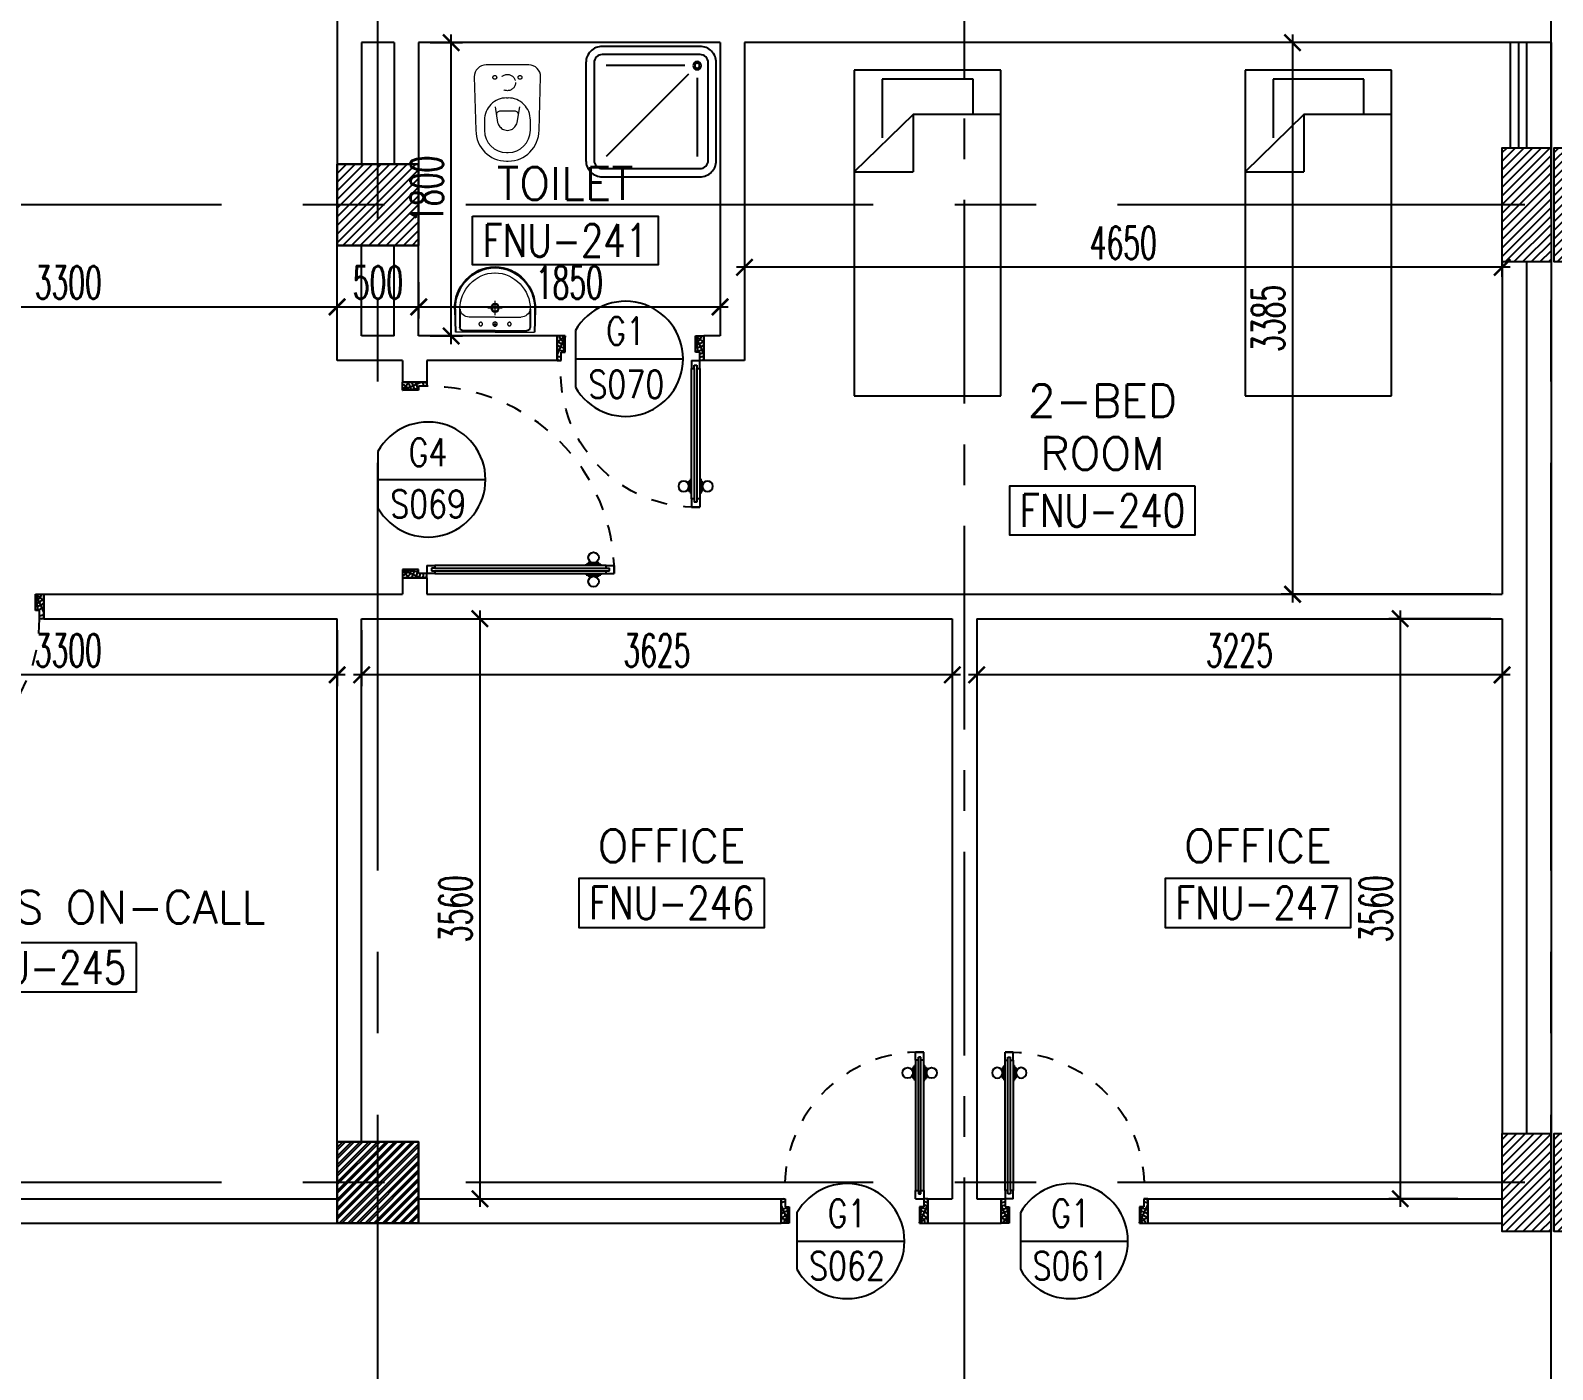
# Model space of a CAD drawing. Extents: x 88852.7 to 88945.7, y 39921.6 to 40001.1.
# Drawn here: x 88883.84 to 88893.18, y 39958.55 to 39966.77 of the extents above; entities that cross this region are included whole.
import ezdxf
from ezdxf.enums import TextEntityAlignment as Align

# ---------------------------------------------------------------- set-up
doc = ezdxf.new("R2010")
doc.units = 0
doc.header["$MEASUREMENT"] = 0
doc.header["$PDMODE"] = 34
for name, pattern in [('CENTER', [2, 1.25, -0.25, 0.25, -0.25]), ('CENTERX2', [4, 2.5, -0.5, 0.5, -0.5]), ('DASHED', [0.75, 0.5, -0.25]), ('HIDDEN', [0.375, 0.25, -0.125]), ('HIDDEN2', [0.1875, 0.125, -0.0625])]:
    doc.linetypes.add(name, pattern=pattern)
doc.layers.get('0').update_dxf_attribs({"linetype": 'CONTINUOUS'})
doc.layers.get('DEFPOINTS').update_dxf_attribs({"linetype": 'CONTINUOUS'})
for name, color, linetype in [('AXES', 11, 'CENTERX2'), ('AXES1', 11, 'CENTER'), ('COL', 2, 'CONTINUOUS'), ('DIM', 4, 'CONTINUOUS'), ('DOOR', 7, 'CONTINUOUS'), ('DOOR-CR', 4, 'CONTINUOUS'), ('DOOR-NO', 3, 'CONTINUOUS'), ('EJ', 9, 'CONTINUOUS'), ('FIX', 3, 'CONTINUOUS'), ('FUR', 4, 'CONTINUOUS'), ('HAT', 8, 'CONTINUOUS'), ('RM-BOX', 4, 'CONTINUOUS'), ('RM-NAME', 2, 'CONTINUOUS'), ('RM-NO', 2, 'CONTINUOUS'), ('WALL', 2, 'CONTINUOUS'), ('WIN', 3, 'CONTINUOUS')]:
    doc.layers.add(name, color=color, linetype=linetype)
doc.styles.add('ROMANS', font='ROMANS.shx', dxfattribs={"width": 0.6})
doc.dimstyles.new('STANDARD in', dxfattribs={"dimtxt": 0.2, "dimasz": 0.1, "dimexe": 0.07, "dimexo": 0.07, "dimgap": 0.05, "dimtad": 1, "dimdec": 0, "dimlfac": 1000, "dimzin": 0, "dimdsep": 46, "dimtxsty": 'ROMANS', "dimblk": 'ARCHTICK', "dimcen": 0.05, "dimdle": 0.05, "dimclrd": 4, "dimclre": 4, "dimclrt": 2, "dimadec": 0, "dimazin": 0, "dimtfac": 1, "dimtdec": 0, "dimtmove": 2, "dimatfit": 3, "dimfxl": 0, "dimtolj": 1, "dimtzin": 0, "dimarcsym": 0})

# ---------------------------------------------------------------- blocks, each defined once
blk = doc.blocks.new('RM1')
at = {"layer": 'RM-BOX'}
blk.add_lwpolyline([(569.9, -200), (-569.9, -200), (-569.9, -500), (569.9, -500)], close=True, dxfattribs=at)
at = {"layer": 'RM-NAME', "style": 'ROMANS'}
for tag, p in [('ROOMNAME1', (0, 323.8)), ('ROOMNAME2', (0, 0))]:
    blk.add_attdef(tag, text='', height=200, dxfattribs=at).set_placement(p, align=Align.MIDDLE)
at = {"layer": 'RM-NO', "style": 'ROMANS', "width": 0.8}
blk.add_attdef('ROOMNO', text='', height=200, dxfattribs=at).set_placement((0, -350), align=Align.MIDDLE)
blk = doc.blocks.new('_ARCHTICK')
at = {"color": 0, "linetype": 'ByBlock', "const_width": 0.15}
blk.add_lwpolyline([(-0.5, -0.5), (0.5, 0.5)], dxfattribs=at)
blk = doc.blocks.new('*D467')
at = {"layer": 'DEFPOINTS', "color": 0, "linetype": 'Continuous'}
for p in [(88886.2203, 39965.2942), (88888.0703, 39965.2942), (88886.2203, 39965.0724)]:
    blk.add_point(p, dxfattribs=at)
at = {"layer": 'DIM', "color": 4, "linetype": 'Continuous', "lineweight": -2}
for p, q in [((88886.2203, 39965.2242), (88886.2203, 39965.0024)), ((88888.0703, 39965.2242), (88888.0703, 39965.0024)), ((88888.1203, 39965.0724), (88886.1703, 39965.0724))]:
    blk.add_line(p, q, dxfattribs=at)
at = {"layer": 'DIM', "color": 4, "linetype": 'Continuous', "lineweight": -2, "xscale": 0.1, "yscale": 0.1, "zscale": 0.1, "rotation": 180}
blk.add_blockref('_ARCHTICK', (88886.2203, 39965.0724), dxfattribs=at)
at = {"layer": 'DIM', "color": 4, "linetype": 'Continuous', "lineweight": -2, "xscale": 0.1, "yscale": 0.1, "zscale": 0.1}
blk.add_blockref('_ARCHTICK', (88888.0703, 39965.0724), dxfattribs=at)
at = {"layer": 'DIM', "color": 2, "linetype": 'Continuous', "insert": (88887.1453, 39965.2224), "char_height": 0.2, "attachment_point": 5, "style": 'ROMANS'}
blk.add_mtext('\\A1;1850', dxfattribs=at)
blk = doc.blocks.new('*D480')
at = {"layer": 'DEFPOINTS', "color": 0, "linetype": 'Continuous'}
for p in [(88885.7203, 39965.073), (88885.7203, 39964.854), (88882.4202, 39964.691)]:
    blk.add_point(p, dxfattribs=at)
at = {"layer": 'DIM', "color": 4, "linetype": 'Continuous', "lineweight": -2}
for p, q in [((88882.3702, 39965.073), (88885.7703, 39965.073)), ((88882.4202, 39964.761), (88882.4202, 39965.143)), ((88885.7203, 39964.924), (88885.7203, 39965.143))]:
    blk.add_line(p, q, dxfattribs=at)
at = {"layer": 'DIM', "color": 4, "linetype": 'Continuous', "lineweight": -2, "xscale": 0.1, "yscale": 0.1, "zscale": 0.1, "rotation": 180}
blk.add_blockref('_ARCHTICK', (88882.4202, 39965.073), dxfattribs=at)
at = {"layer": 'DIM', "color": 4, "linetype": 'Continuous', "lineweight": -2, "xscale": 0.1, "yscale": 0.1, "zscale": 0.1}
blk.add_blockref('_ARCHTICK', (88885.7203, 39965.073), dxfattribs=at)
at = {"layer": 'DIM', "color": 2, "linetype": 'Continuous', "insert": (88884.0702, 39965.223), "char_height": 0.2, "attachment_point": 5, "style": 'ROMANS'}
blk.add_mtext('\\A1;3300', dxfattribs=at)
blk = doc.blocks.new('*D481')
at = {"layer": 'DEFPOINTS', "color": 0, "linetype": 'Continuous'}
for p in [(88886.2203, 39965.0733), (88885.7203, 39965.021), (88886.2203, 39965.021)]:
    blk.add_point(p, dxfattribs=at)
at = {"layer": 'DIM', "color": 4, "linetype": 'Continuous', "lineweight": -2}
for p, q in [((88885.6703, 39965.0733), (88886.2703, 39965.0733)), ((88885.7203, 39965.091), (88885.7203, 39965.1433)), ((88886.2203, 39965.091), (88886.2203, 39965.1433))]:
    blk.add_line(p, q, dxfattribs=at)
at = {"layer": 'DIM', "color": 4, "linetype": 'Continuous', "lineweight": -2, "xscale": 0.1, "yscale": 0.1, "zscale": 0.1, "rotation": 180}
blk.add_blockref('_ARCHTICK', (88885.7203, 39965.0733), dxfattribs=at)
at = {"layer": 'DIM', "color": 4, "linetype": 'Continuous', "lineweight": -2, "xscale": 0.1, "yscale": 0.1, "zscale": 0.1}
blk.add_blockref('_ARCHTICK', (88886.2203, 39965.0733), dxfattribs=at)
at = {"layer": 'DIM', "color": 2, "linetype": 'Continuous', "insert": (88885.9703, 39965.2233), "char_height": 0.2, "attachment_point": 5, "style": 'ROMANS'}
blk.add_mtext('\\A1;500', dxfattribs=at)
blk = doc.blocks.new('*D473')
at = {"layer": 'DEFPOINTS', "color": 0, "linetype": 'Continuous'}
for p in [(88882.4202, 39963.1596), (88885.7203, 39963.1596), (88882.4202, 39962.815)]:
    blk.add_point(p, dxfattribs=at)
at = {"layer": 'DIM', "color": 4, "linetype": 'Continuous', "lineweight": -2}
for p, q in [((88882.4202, 39963.0896), (88882.4202, 39962.745)), ((88885.7203, 39963.0896), (88885.7203, 39962.745)), ((88885.7703, 39962.815), (88882.3702, 39962.815))]:
    blk.add_line(p, q, dxfattribs=at)
at = {"layer": 'DIM', "color": 4, "linetype": 'Continuous', "lineweight": -2, "xscale": 0.1, "yscale": 0.1, "zscale": 0.1, "rotation": 180}
blk.add_blockref('_ARCHTICK', (88882.4202, 39962.815), dxfattribs=at)
at = {"layer": 'DIM', "color": 4, "linetype": 'Continuous', "lineweight": -2, "xscale": 0.1, "yscale": 0.1, "zscale": 0.1}
blk.add_blockref('_ARCHTICK', (88885.7203, 39962.815), dxfattribs=at)
at = {"layer": 'DIM', "color": 2, "linetype": 'Continuous', "insert": (88884.0702, 39962.965), "char_height": 0.2, "attachment_point": 5, "style": 'ROMANS'}
blk.add_mtext('\\A1;3300', dxfattribs=at)
blk = doc.blocks.new('*D472')
at = {"layer": 'DEFPOINTS', "color": 0, "linetype": 'Continuous'}
for p in [(88886.5141, 39963.1596), (88886.5141, 39959.5996), (88886.5965, 39959.5996)]:
    blk.add_point(p, dxfattribs=at)
at = {"layer": 'DIM', "color": 4, "linetype": 'Continuous', "lineweight": -2}
for p, q in [((88886.5965, 39963.2096), (88886.5965, 39959.5496)), ((88886.5841, 39963.1596), (88886.6665, 39963.1596)), ((88886.5841, 39959.5996), (88886.6665, 39959.5996))]:
    blk.add_line(p, q, dxfattribs=at)
at = {"layer": 'DIM', "color": 4, "linetype": 'Continuous', "lineweight": -2, "xscale": 0.1, "yscale": 0.1, "zscale": 0.1}
for p, rotation in [((88886.5965, 39963.1596), 90), ((88886.5965, 39959.5996), 270)]:
    blk.add_blockref('_ARCHTICK', p, dxfattribs=dict(at, rotation=rotation))
at = {"layer": 'DIM', "color": 2, "linetype": 'Continuous', "insert": (88886.4465, 39961.3796), "char_height": 0.2, "attachment_point": 5, "rotation": 90, "style": 'ROMANS'}
blk.add_mtext('\\A1;3560', dxfattribs=at)
blk = doc.blocks.new('*D471')
at = {"layer": 'DEFPOINTS', "color": 0, "linetype": 'Continuous'}
for p in [(88885.8703, 39963.1596), (88889.4953, 39963.1596), (88885.8703, 39962.815)]:
    blk.add_point(p, dxfattribs=at)
at = {"layer": 'DIM', "color": 4, "linetype": 'Continuous', "lineweight": -2}
for p, q in [((88885.8703, 39963.0896), (88885.8703, 39962.745)), ((88889.4953, 39963.0896), (88889.4953, 39962.745)), ((88889.5453, 39962.815), (88885.8203, 39962.815))]:
    blk.add_line(p, q, dxfattribs=at)
at = {"layer": 'DIM', "color": 4, "linetype": 'Continuous', "lineweight": -2, "xscale": 0.1, "yscale": 0.1, "zscale": 0.1, "rotation": 180}
blk.add_blockref('_ARCHTICK', (88885.8703, 39962.815), dxfattribs=at)
at = {"layer": 'DIM', "color": 4, "linetype": 'Continuous', "lineweight": -2, "xscale": 0.1, "yscale": 0.1, "zscale": 0.1}
blk.add_blockref('_ARCHTICK', (88889.4953, 39962.815), dxfattribs=at)
at = {"layer": 'DIM', "color": 2, "linetype": 'Continuous', "insert": (88887.6828, 39962.965), "char_height": 0.2, "attachment_point": 5, "style": 'ROMANS'}
blk.add_mtext('\\A1;3625', dxfattribs=at)
blk = doc.blocks.new('*D470')
at = {"layer": 'DEFPOINTS', "color": 0, "linetype": 'Continuous'}
for p in [(88889.6453, 39962.8385), (88892.8703, 39962.8385), (88889.6453, 39962.815)]:
    blk.add_point(p, dxfattribs=at)
at = {"layer": 'DIM', "color": 4, "linetype": 'Continuous', "lineweight": -2}
for p, q in [((88892.9203, 39962.815), (88889.5953, 39962.815)), ((88889.6453, 39962.7685), (88889.6453, 39962.745)), ((88892.8703, 39962.7685), (88892.8703, 39962.745))]:
    blk.add_line(p, q, dxfattribs=at)
at = {"layer": 'DIM', "color": 4, "linetype": 'Continuous', "lineweight": -2, "xscale": 0.1, "yscale": 0.1, "zscale": 0.1, "rotation": 180}
blk.add_blockref('_ARCHTICK', (88889.6453, 39962.815), dxfattribs=at)
at = {"layer": 'DIM', "color": 4, "linetype": 'Continuous', "lineweight": -2, "xscale": 0.1, "yscale": 0.1, "zscale": 0.1}
blk.add_blockref('_ARCHTICK', (88892.8703, 39962.815), dxfattribs=at)
at = {"layer": 'DIM', "color": 2, "linetype": 'Continuous', "insert": (88891.2578, 39962.965), "char_height": 0.2, "attachment_point": 5, "style": 'ROMANS'}
blk.add_mtext('\\A1;3225', dxfattribs=at)
blk = doc.blocks.new('*D469')
at = {"layer": 'DEFPOINTS', "color": 0, "linetype": 'Continuous'}
for p in [(88892.8703, 39963.1596), (88892.2449, 39959.5996), (88892.6686, 39959.5996)]:
    blk.add_point(p, dxfattribs=at)
at = {"layer": 'DIM', "color": 4, "linetype": 'Continuous', "lineweight": -2}
for p, q in [((88892.2449, 39963.2096), (88892.2449, 39959.5496)), ((88892.8003, 39963.1596), (88892.1749, 39963.1596)), ((88892.5986, 39959.5996), (88892.1749, 39959.5996))]:
    blk.add_line(p, q, dxfattribs=at)
at = {"layer": 'DIM', "color": 4, "linetype": 'Continuous', "lineweight": -2, "xscale": 0.1, "yscale": 0.1, "zscale": 0.1}
for p, rotation in [((88892.2449, 39963.1596), 90), ((88892.2449, 39959.5996), 270)]:
    blk.add_blockref('_ARCHTICK', p, dxfattribs=dict(at, rotation=rotation))
at = {"layer": 'DIM', "color": 2, "linetype": 'Continuous', "insert": (88892.0949, 39961.3796), "char_height": 0.2, "attachment_point": 5, "rotation": 90, "style": 'ROMANS'}
blk.add_mtext('\\A1;3560', dxfattribs=at)
blk = doc.blocks.new('*D468')
at = {"layer": 'DEFPOINTS', "color": 0, "linetype": 'Continuous'}
for p in [(88886.2203, 39966.6946), (88886.42, 39966.6946), (88886.2203, 39964.8946)]:
    blk.add_point(p, dxfattribs=at)
at = {"layer": 'DIM', "color": 4, "linetype": 'Continuous', "lineweight": -2}
for p, q in [((88886.2903, 39966.6946), (88886.49, 39966.6946)), ((88886.42, 39964.8446), (88886.42, 39966.7446)), ((88886.2903, 39964.8946), (88886.49, 39964.8946))]:
    blk.add_line(p, q, dxfattribs=at)
at = {"layer": 'DIM', "color": 4, "linetype": 'Continuous', "lineweight": -2, "xscale": 0.1, "yscale": 0.1, "zscale": 0.1}
for p, rotation in [((88886.42, 39966.6946), 90), ((88886.42, 39964.8946), 270)]:
    blk.add_blockref('_ARCHTICK', p, dxfattribs=dict(at, rotation=rotation))
at = {"layer": 'DIM', "color": 2, "linetype": 'Continuous', "insert": (88886.27, 39965.7946), "char_height": 0.2, "attachment_point": 5, "rotation": 90, "style": 'ROMANS'}
blk.add_mtext('\\A1;1800', dxfattribs=at)
blk = doc.blocks.new('*D466')
at = {"layer": 'DEFPOINTS', "color": 0, "linetype": 'Continuous'}
for p in [(88888.2203, 39965.3161), (88888.2203, 39965.3161), (88892.8703, 39965.1877)]:
    blk.add_point(p, dxfattribs=at)
at = {"layer": 'DIM', "color": 4, "linetype": 'Continuous', "lineweight": -2}
for p, q in [((88892.8703, 39965.2577), (88892.8703, 39965.3861)), ((88892.9203, 39965.3161), (88888.1703, 39965.3161))]:
    blk.add_line(p, q, dxfattribs=at)
at = {"layer": 'DIM', "color": 4, "linetype": 'Continuous', "lineweight": -2, "xscale": 0.1, "yscale": 0.1, "zscale": 0.1, "rotation": 180}
blk.add_blockref('_ARCHTICK', (88888.2203, 39965.3161), dxfattribs=at)
at = {"layer": 'DIM', "color": 4, "linetype": 'Continuous', "lineweight": -2, "xscale": 0.1, "yscale": 0.1, "zscale": 0.1}
blk.add_blockref('_ARCHTICK', (88892.8703, 39965.3161), dxfattribs=at)
at = {"layer": 'DIM', "color": 2, "linetype": 'Continuous', "insert": (88890.5453, 39965.4661), "char_height": 0.2, "attachment_point": 5, "style": 'ROMANS'}
blk.add_mtext('\\A1;4650', dxfattribs=at)
blk = doc.blocks.new('*D465')
at = {"layer": 'DEFPOINTS', "color": 0, "linetype": 'Continuous'}
for p in [(88892.9203, 39966.6946), (88891.5842, 39963.3096), (88892.8703, 39963.3096)]:
    blk.add_point(p, dxfattribs=at)
at = {"layer": 'DIM', "color": 4, "linetype": 'Continuous', "lineweight": -2}
for p, q in [((88892.8503, 39966.6946), (88891.5142, 39966.6946)), ((88891.5842, 39966.7446), (88891.5842, 39963.2596)), ((88892.8003, 39963.3096), (88891.5142, 39963.3096))]:
    blk.add_line(p, q, dxfattribs=at)
at = {"layer": 'DIM', "color": 4, "linetype": 'Continuous', "lineweight": -2, "xscale": 0.1, "yscale": 0.1, "zscale": 0.1}
for p, rotation in [((88891.5842, 39966.6946), 90), ((88891.5842, 39963.3096), 270)]:
    blk.add_blockref('_ARCHTICK', p, dxfattribs=dict(at, rotation=rotation))
at = {"layer": 'DIM', "color": 2, "linetype": 'Continuous', "insert": (88891.4342, 39965.0021), "char_height": 0.2, "attachment_point": 5, "rotation": 90, "style": 'ROMANS'}
blk.add_mtext('\\A1;3385', dxfattribs=at)
blk = doc.blocks.new('DOOR90')
at = {"layer": 'DOOR', "linetype": 'ByBlock'}
for p, q in [((0, 0), (-150, 0)), ((-200, -25), (-1000, -25)), ((-200, -42), (-1000, -42)), ((-200, -58), (-1000, -58)), ((-1000, -75), (-200, -75))]:
    blk.add_line(p, q, dxfattribs=at)
at = {"layer": 'DOOR', "color": 0, "linetype": 'ByBlock'}
for p, q in [((-150, 0), (-150, -25)), ((-150, 0), (0, 0)), ((0, -50), (0, 0)), ((-1050, -25), (-1050, -75)), ((-1050, -75), (-1050, -25)), ((-1000, -25), (-1050, -25)), ((-1000, -75), (-1050, -75)), ((-1020, -42), (-1020, -58)), ((-1000, -42), (-1020, -42)), ((-1000, -58), (-1020, -58)), ((-1000, -25), (-1000, -42)), ((-1000, -58), (-1000, -75)), ((-967.6, -25), (-967.6, -17.8)), ((-877.6, -17.8), (-967.6, -17.8)), ((-967.6, -75), (-967.6, -82.2)), ((-877.6, -82.2), (-967.6, -82.2)), ((-955, -17.8), (-955, -8.8)), ((-955, -8.8), (-890.2, -8.8)), ((-955, -17.8), (-890.2, -17.8)), ((-955, -82.2), (-955, -91.2)), ((-955, -82.2), (-890.2, -82.2)), ((-955, -91.2), (-890.2, -91.2)), ((-890.2, -17.8), (-890.2, -8.8)), ((-890.2, -82.2), (-890.2, -91.2)), ((-877.6, -25), (-877.6, -17.8)), ((-877.6, -75), (-877.6, -82.2)), ((-200, -42), (-200, -25)), ((-200, -25), (-150, -25)), ((-180, -42), (-200, -42)), ((-200, -75), (-200, -58)), ((-200, -58), (-180, -58)), ((-150, -75), (-200, -75)), ((-180, -58), (-180, -42)), ((-150, -75), (-150, -25)), ((-150, -25), (-100, -25)), ((-100, -25), (-100, -50)), ((-100, -50), (0, -50)), ((-150, -900), (-150, -875)), ((-150, -875), (-100, -875)), ((0, -900), (-150, -900)), ((-150, -900), (0, -900)), ((-100, -850), (0, -850)), ((-100, -875), (-100, -850)), ((0, -850), (0, -900))]:
    blk.add_line(p, q, dxfattribs=at)
at = {"layer": 'DOOR', "color": 9, "linetype": 'ByBlock'}
for p, q in [((0, -50), (-113.7, 0)), ((0, -50), (-40.1, 0)), ((0, -50), (-100, -36.6)), ((0, -850), (-113.7, -900)), ((0, -850), (-100, -863.4)), ((0, -850), (-40.1, -900))]:
    blk.add_line(p, q, dxfattribs=at)
at = {"layer": 'DOOR', "color": 0, "linetype": 'ByBlock'}
for centre in [(-922.6, 23.5), (-922.6, -123.5)]:
    blk.add_circle(centre, 32.4, dxfattribs=at)
at = {"layer": 'DOOR', "color": 9, "linetype": 'ByBlock'}
for centre, radius, start, end in [((0, -50), 74.4, 137.77643, 180), ((0, -50), 54.4, 113.20738, 180), ((0, -50), 154.4, 161.10529, 166.28577), ((0, -50), 134.4, 158.15985, 169.28002), ((0, -50), 114.4, 154.08384, 167.37743), ((0, -50), 94.4, 148.01819, 180), ((0, -50), 34.4, 90, 180), ((0, -50), 14.4, 90, 180), ((0, -850), 154.4, 193.71423, 198.89471), ((0, -850), 134.4, 190.71998, 201.84015), ((0, -850), 94.4, 180, 211.98181), ((0, -850), 74.4, 180, 222.22357), ((0, -850), 54.4, 180, 246.79262), ((0, -850), 34.4, 180, 270), ((0, -850), 14.4, 180, 270)]:
    blk.add_arc(centre, radius, start, end, dxfattribs=at)
at = {"layer": 'DOOR', "linetype": 'HIDDEN', "ltscale": 0.5}
blk.add_arc((-222.2, -50), 828.2, 178.27012, 275.00304, dxfattribs=at)
blk = doc.blocks.new('D1000')
at = {"layer": 'DOOR', "color": 7, "linetype": 'ByBlock'}
for p, q in [((0, 0), (-150, 0)), ((-150, 0), (-150, -25)), ((-150, 0), (0, 0)), ((0, -50), (-113.7, 0)), ((0, -50), (-40.1, 0)), ((0, -50), (0, 0)), ((-1050, -25.2), (-1100, -25.2)), ((-1100, -75.2), (-1100, -25.2)), ((-1100, -25.2), (-1100, -75.2)), ((-1050, -75.2), (-1100, -75.2)), ((-1050, -42.2), (-1070, -42.2)), ((-1070, -42.2), (-1070, -58.2)), ((-1050, -58.2), (-1070, -58.2)), ((-1050, -25.2), (-1050, -42.2)), ((-1050, -58.2), (-1050, -75.2)), ((-927.6, -18), (-1017.6, -18)), ((-1017.6, -25.2), (-1017.6, -18)), ((-1017.6, -75.2), (-1017.6, -82.4)), ((-927.6, -82.4), (-1017.6, -82.4)), ((-1005, -9), (-940.2, -9)), ((-1005, -18), (-1005, -9)), ((-1005, -18), (-940.2, -18)), ((-1005, -82.4), (-940.2, -82.4)), ((-1005, -82.4), (-1005, -91.4)), ((-1005, -91.4), (-940.2, -91.4)), ((-940.2, -18), (-940.2, -9)), ((-940.2, -82.4), (-940.2, -91.4)), ((-927.6, -25.2), (-927.6, -18)), ((-927.6, -75.2), (-927.6, -82.4)), ((-200, -42), (-200, -25)), ((-200, -25), (-150, -25)), ((-180, -42), (-200, -42)), ((-200, -75), (-200, -58)), ((-200, -58), (-180, -58)), ((-150, -75), (-200, -75)), ((-180, -58), (-180, -42)), ((-150, -75), (-150, -25)), ((-150, -25), (-100, -25)), ((-100, -25), (-100, -50)), ((0, -50), (-100, -36.6)), ((-100, -50), (0, -50)), ((-150, -975), (-100, -975)), ((-150, -1000), (-150, -975)), ((-150, -1000), (0, -1000)), ((0, -1000), (-150, -1000)), ((0, -950), (-113.7, -1000)), ((-100, -975), (-100, -950)), ((0, -950), (-100, -963.4)), ((-100, -950), (0, -950)), ((0, -950), (-40.1, -1000)), ((0, -950), (0, -1000))]:
    blk.add_line(p, q, dxfattribs=at)
at = {"layer": 'DOOR', "linetype": 'ByBlock'}
for p, q in [((-200, -25), (-1050, -25.2)), ((-200, -42), (-1050, -42.2)), ((-200, -58), (-1050, -58.2)), ((-1050, -75.2), (-200, -75))]:
    blk.add_line(p, q, dxfattribs=at)
at = {"layer": 'DOOR', "color": 7, "linetype": 'ByBlock'}
for centre in [(-972.6, 23.4), (-972.6, -123.7)]:
    blk.add_circle(centre, 32.4, dxfattribs=at)
for centre, radius, start, end in [((0, -50), 134.4, 158.15985, 169.28002), ((0, -50), 74.4, 137.77643, 180), ((0, -50), 54.4, 113.20738, 180), ((0, -50), 154.4, 161.10529, 166.28577), ((0, -50), 114.4, 154.08384, 167.37743), ((0, -50), 94.4, 148.01819, 180), ((0, -50), 34.4, 90, 180), ((0, -50), 14.4, 90, 180), ((0, -950), 154.4, 193.71423, 198.89471), ((0, -950), 134.4, 190.71998, 201.84015), ((0, -950), 94.4, 180, 211.98181), ((0, -950), 74.4, 180, 222.22357), ((0, -950), 54.4, 180, 246.79262), ((0, -950), 34.4, 180, 270), ((0, -950), 14.4, 180, 270)]:
    blk.add_arc(centre, radius, start, end, dxfattribs=at)
at = {"layer": 'DOOR', "linetype": 'HIDDEN', "ltscale": 0.5}
blk.add_arc((-149.4, -24.5), 950.5, 180.04344, 269.96673, dxfattribs=at)
blk = doc.blocks.new('LAV1')
at = {"layer": 'FIX', "linetype": 'DASHED', "lineweight": 20, "ltscale": 0.05}
for p, q in [((50, 220), (-50, 220)), ((0, 170), (0, 270)), ((0, 170), (0, 270))]:
    blk.add_line(p, q, dxfattribs=at)
at = {"layer": 'FIX', "linetype": 'ByBlock', "ltscale": 0.3}
for p, q in [((-280, 210), (-275, 50)), ((-245, 210), (-245, 85)), ((245, 210), (245, 85)), ((280, 210), (275, 50)), ((0, 60), (-220, 60)), ((0, 60), (220, 60))]:
    blk.add_line(p, q, dxfattribs=at)
at = {"layer": 'FIX', "linetype": 'Continuous', "lineweight": 20}
for p, q in [((-275, 210), (-275, 50)), ((0, 155), (-181, 155)), ((0, 155), (181, 155)), ((275, 210), (275, 50)), ((0, 50), (-275, 50)), ((0, 50), (-252, 50)), ((0, 50), (275, 50)), ((0, 50), (252, 50))]:
    blk.add_line(p, q, dxfattribs=at)
at = {"layer": 'FIX', "lineweight": 20}
for p, q in [((16, 107), (-15, 107)), ((0, 92), (0, 123))]:
    blk.add_line(p, q, dxfattribs=at)
for centre, radius in [((0, 220), 29.5), ((0, 220), 22.5), ((0, 107), 15.5)]:
    blk.add_circle(centre, radius, dxfattribs=at)
at = {"layer": 'FIX', "linetype": 'HIDDEN', "lineweight": 20, "ltscale": 0.05}
for centre in [(-100, 107), (100, 107)]:
    blk.add_circle(centre, 12.4, dxfattribs=at)
at = {"layer": 'FIX', "linetype": 'ByBlock', "ltscale": 0.3}
for centre, radius, start, end in [((7, 220), 287, 91.3776, 182.0064), ((-7, 220), 287, 357.9936, 88.6224), ((-220, 85), 24.9, 179.7021, 269.9486), ((220, 85), 24.9, 270.0514, 0.2979)]:
    blk.add_arc(centre, radius, start, end, dxfattribs=at)
at = {"layer": 'FIX', "linetype": 'Continuous', "lineweight": 20}
for centre, radius, start, end in [((8, 217), 283, 91.6988, 181.351), ((8, 212), 253, 91.7328, 180.4884), ((-8, 217), 283, 358.649, 88.3012), ((-8, 212), 253, 359.5116, 88.2672), ((-179, 222), 66.9, 190.2006, 268.0786), ((179, 222), 66.9, 271.9214, 349.7994)]:
    blk.add_arc(centre, radius, start, end, dxfattribs=at)
blk = doc.blocks.new('WC1')
at = {"layer": 'FIX', "lineweight": 20}
for p, q in [((-210, 203.8), (-538, 193.8)), ((-475, 140.8), (-538, 140.8)), ((-137, 0), (-137, 130.8)), ((-727, 4.8), (-727, -4.8)), ((-674, 4.8), (-674, -4.8)), ((-533.7, 24.2), (-539.5, 0)), ((-539.5, 0), (-533.7, -24.2)), ((-394.8, 75.7), (-490.4, 60.1)), ((-339, 4.8), (-339, -4.8)), ((-137, -130.8), (-137, 0)), ((-490.4, -60.1), (-394.8, -75.7)), ((-538, -140.8), (-475, -140.8)), ((-538, -193.8), (-210, -203.8)), ((-213.2, -203.8), (-210, -203.8))]:
    blk.add_line(p, q, dxfattribs=at)
at = {"layer": 'FIX', "linetype": 'Continuous', "lineweight": 20}
blk.add_line((-420.1, -47.3), (-420.4, 44.6), dxfattribs=at)
at = {"layer": 'FIX', "linetype": 'HIDDEN2', "lineweight": 20, "ltscale": 0.3}
blk.add_circle((-245, 0), 49.8, dxfattribs=at)
at = {"layer": 'FIX', "linetype": 'HIDDEN', "lineweight": 20, "ltscale": 0.05}
for centre in [(-213.2, 77.5), (-213.2, -77.5)]:
    blk.add_circle(centre, 11.6, dxfattribs=at)
at = {"layer": 'FIX', "lineweight": 20}
for centre, radius, start, end in [((-538, 4.8), 189, 90, 180), ((-210, 130.8), 73, 360, 90), ((-538, 4.8), 136, 90, 180), ((-475, 4.8), 136, 360, 90), ((-473, -6.9), 68.2, 128.92417, 152.84682), ((-464.4, -17.6), 82, 108.49595, 128.92417), ((-538, -4.8), 189, 180, 270), ((-538, -4.8), 136, 180, 270), ((-473, 6.9), 68.2, 207.15318, 231.07583), ((-464.4, 17.6), 82, 231.07583, 251.50405), ((-475, -4.8), 136, 270, 0), ((-210, -130.8), 73, 270, 0)]:
    blk.add_arc(centre, radius, start, end, dxfattribs=at)
at = {"layer": 'FIX', "linetype": 'Continuous', "lineweight": 20}
for centre, start, end in [((-442.7, 45.5), 357.66621, 91.61215), ((-442.4, -45.6), 268.38785, 2.33379)]:
    blk.add_arc(centre, 22.3, start, end, dxfattribs=at)
blk = doc.blocks.new('SHR1')
at = {"layer": 'FIX'}
for p, q in [((-195.7, 195.7), (-700, 700)), ((-142.7, 217.7), (-142.7, 700)), ((-217.7, 142.7), (-700, 142.7))]:
    blk.add_line(p, q, dxfattribs=at)
for points in [[(-825, 125), (-825, 725, -0.414214), (-725, 825), (-125, 825, -0.414214), (-25, 725), (-25, 125, -0.414214), (-125, 25), (-725, 25, -0.414214)], [(-775, 125), (-775, 725, -0.414214), (-725, 775), (-125, 775, -0.414214), (-75, 725), (-75, 125, -0.414214), (-125, 75), (-725, 75, -0.414214)]]:
    blk.add_lwpolyline(points, format="xyb", close=True, dxfattribs=at)
for radius in [25, 15]:
    blk.add_circle((-142.7, 142.7), radius, dxfattribs=at)
blk = doc.blocks.new('C11')
at = {"layer": 'HAT'}
h = blk.add_hatch(dxfattribs=at)
h.set_pattern_fill('ANSI31', color=256, scale=300, style=0)
h.set_pattern_definition([(45, (-248556.182, -75061.005), (-26.5165043, 26.5165043), [])])
h.paths.add_polyline_path([(300, 700), (0, 700), (0, 350), (300, 350)])
h.paths.add_polyline_path([(300, 350), (0, 350), (0, 0), (300, 0)])
at = {"layer": 'COL'}
blk.add_lwpolyline([(300, 700), (300, 0), (0, 0), (0, 700)], close=True, dxfattribs=at)
blk = doc.blocks.new('C11D')
at = {"layer": 'COL', "linetype": 'ByBlock'}
for p in [(-320, 0), (0, 0)]:
    blk.add_blockref('C11', p, dxfattribs=at)
blk = doc.blocks.new('C5V')
at = {"layer": 'HAT'}
h = blk.add_hatch(dxfattribs=at)
h.set_pattern_fill('ANSI31', color=256, scale=300, style=0)
h.set_pattern_definition([(45, (-249196.182, -54711.005), (-26.5165043, 26.5165043), [])])
h.paths.add_polyline_path([(-20, 600), (-320, 600), (-320, 300), (-20, 300)])
h.paths.add_polyline_path([(-20, 300), (-320, 300), (-320, 0), (-20, 0)])
h = blk.add_hatch(dxfattribs=at)
h.set_pattern_fill('ANSI31', color=256, scale=300, style=0)
h.set_pattern_definition([(45, (-248876.182, -54711.005), (-26.5165043, 26.5165043), [])])
h.paths.add_polyline_path([(300, 600), (0, 600), (0, 300), (300, 300)])
h.paths.add_polyline_path([(300, 300), (0, 300), (0, 0), (300, 0)])
at = {"layer": 'COL'}
for points in [[(-20, 600), (-20, 0), (-320, 0), (-320, 600)], [(300, 600), (300, 0), (0, 0), (0, 600)]]:
    blk.add_lwpolyline(points, close=True, dxfattribs=at)
blk = doc.blocks.new('DD1')
at = {"layer": 'DOOR-CR'}
blk.add_line((-307.6, 0), (352.8, 0), dxfattribs=at)
blk.add_lwpolyline([(-307.6, -172.9, 3.820224), (-307.6, 172.9)], format="xyb", close=True, dxfattribs=at)
at = {"layer": 'DOOR-NO', "style": 'ROMANS', "width": 0.8}
for tag, p in [('G', (0, 141.5)), ('000', (0, -141.4))]:
    blk.add_attdef(tag, text='', height=204, dxfattribs=at).set_placement(p, align=Align.MIDDLE)
blk = doc.blocks.new('AH20A')
at = {"layer": 'FUR'}
for p, q in [((0, 0.5), (0, -0.5)), ((1, 0.5), (0, 0.5)), ((0.1358, 0.5), (0.1358, -0.0987)), ((1, -0.5), (1, 0.5)), ((0.1358, 0.3112), (0.0277, 0.3112)), ((0.0277, 0.3112), (0.0277, -0.3087)), ((0.1358, -0.0987), (0.3125, -0.5)), ((0.1358, -0.0987), (0.3125, -0.0987)), ((0.3125, -0.5), (0.3125, -0.0987)), ((0.0277, -0.3087), (0.2076, -0.3087)), ((0, -0.5), (1, -0.5))]:
    blk.add_line(p, q, dxfattribs=at)
blk = doc.blocks.new('DOOR100')
at = {"layer": 'DOOR', "color": 0, "linetype": 'ByBlock'}
for p, q in [((-83.3, 1128.7), (-83.3, 1218.7)), ((-76.1, 1218.7), (-83.3, 1218.7)), ((-76.1, 1251.1), (-76.1, 1301.1)), ((-76.1, 1301.1), (-26.1, 1301.1)), ((-26.1, 1301.1), (-76.1, 1301.1)), ((-59.1, 1251.1), (-76.1, 1251.1)), ((-59.1, 1251.1), (-59.1, 1271.1)), ((-43.1, 1271.1), (-59.1, 1271.1)), ((-43.1, 1251.1), (-43.1, 1271.1)), ((-26.1, 1251.1), (-43.1, 1251.1)), ((-26.1, 1251.1), (-26.1, 1301.1)), ((-26.1, 1218.7), (-18.9, 1218.7)), ((-18.9, 1128.7), (-18.9, 1218.7)), ((-92.3, 1206.1), (-92.3, 1141.3)), ((-83.3, 1206.1), (-92.3, 1206.1)), ((-83.3, 1141.3), (-92.3, 1141.3)), ((-83.3, 1206.1), (-83.3, 1141.3)), ((-76.1, 1128.7), (-83.3, 1128.7)), ((-26.1, 1128.7), (-18.9, 1128.7)), ((-18.9, 1206.1), (-18.9, 1141.3)), ((-18.9, 1206.1), (-9.9, 1206.1)), ((-18.9, 1141.3), (-9.9, 1141.3)), ((-9.9, 1206.1), (-9.9, 1141.3)), ((-76.1, 200), (-59.1, 200)), ((-76.1, 150), (-76.1, 200)), ((-59.1, 200), (-59.1, 180)), ((-43.1, 200), (-26.1, 200)), ((-43.1, 180), (-43.1, 200)), ((-26.1, 200), (-26.1, 150)), ((-1201.1, 0), (-1201.1, 150)), ((-1201.1, 150), (-1176.1, 150)), ((-1201.1, 150), (-1201.1, 0)), ((-1176.1, 150), (-1176.1, 100)), ((-1176.1, 100), (-1151.1, 100)), ((-1151.1, 100), (-1151.1, 0)), ((-76.1, 150), (-26.1, 150)), ((-59.1, 180), (-43.1, 180)), ((-51.1, 100), (-51.1, 0)), ((-26.1, 100), (-51.1, 100)), ((-1.1, 150), (-26.1, 150)), ((-26.1, 150), (-26.1, 100)), ((-1.1, 150), (-1.1, 0)), ((-1151.1, 0), (-1201.1, 0)), ((-51.1, 0), (-1.1, 0))]:
    blk.add_line(p, q, dxfattribs=at)
at = {"layer": 'DOOR', "linetype": 'ByBlock'}
for p, q in [((-76.1, 1251.1), (-76.1, 200)), ((-59.1, 200), (-59.1, 1251.1)), ((-43.1, 200), (-43.1, 1251.1)), ((-26.1, 200), (-26.1, 1251.1))]:
    blk.add_line(p, q, dxfattribs=at)
at = {"layer": 'DOOR', "color": 9, "linetype": 'ByBlock'}
for p, q in [((-1151.1, 0), (-1201.1, 113.7)), ((-1151.1, 0), (-1164.4, 100)), ((-51.1, 0), (-1.1, 113.7)), ((-51.1, 0), (-37.7, 100)), ((-1151.1, 0), (-1201.1, 40.1)), ((-51.1, 0), (-1.1, 40.1))]:
    blk.add_line(p, q, dxfattribs=at)
at = {"layer": 'DOOR', "color": 0, "linetype": 'ByBlock'}
for centre in [(-124.6, 1173.7), (22.5, 1173.7)]:
    blk.add_circle(centre, 32.4, dxfattribs=at)
at = {"layer": 'DOOR', "linetype": 'HIDDEN', "ltscale": 0.5}
blk.add_arc((-26.8, 151.9), 1149.2, 89.96096, 180.09315, dxfattribs=at)
at = {"layer": 'DOOR', "color": 9, "linetype": 'ByBlock'}
for centre, radius, start, end in [((-1151.1, 0), 154.4, 103.71423, 108.89471), ((-1151.1, 0), 134.4, 100.71998, 111.84015), ((-1151.1, 0), 94.4, 90, 121.98181), ((-51.1, 0), 94.4, 58.01819, 90), ((-51.1, 0), 134.4, 68.15985, 79.28002), ((-51.1, 0), 114.4, 64.08384, 77.37743), ((-51.1, 0), 154.4, 71.10529, 76.28577), ((-1151.1, 0), 74.4, 90, 132.22357), ((-1151.1, 0), 54.4, 90, 156.79262), ((-1151.1, 0), 34.4, 90, 180), ((-1151.1, 0), 14.4, 90, 180), ((-51.1, 0), 74.4, 47.77643, 90), ((-51.1, 0), 54.4, 23.20738, 90), ((-51.1, 0), 34.4, 0, 90), ((-51.1, 0), 14.4, 0, 90)]:
    blk.add_arc(centre, radius, start, end, dxfattribs=at)
blk = doc.blocks.new('COL50')
at = {"layer": 'COL'}
blk.add_lwpolyline([(-250, 250), (-250, -250), (250, -250), (250, 250)], close=True, dxfattribs=at)
blk = doc.blocks.new('*X43')
at = {"color": 0}
for p, q in [((245928.6, 155507.3), (246411, 155989.7)), ((245928.6, 155560.3), (246358, 155989.7)), ((245928.6, 155613.3), (246304.9, 155989.7)), ((245928.6, 155666.4), (246251.9, 155989.7)), ((245928.6, 155719.4), (246198.9, 155989.7)), ((245928.6, 155772.4), (246145.8, 155989.7)), ((245928.6, 155825.5), (246092.8, 155989.7)), ((245928.6, 155878.5), (246039.8, 155989.7)), ((245928.6, 155931.5), (245986.7, 155989.7)), ((245964, 155489.7), (246428.6, 155954.2)), ((246017.1, 155489.7), (246428.6, 155901.2)), ((246070.1, 155489.7), (246428.6, 155848.2)), ((246123.1, 155489.7), (246428.6, 155795.1)), ((246176.2, 155489.7), (246428.6, 155742.1)), ((246229.2, 155489.7), (246428.6, 155689.1)), ((246282.2, 155489.7), (246428.6, 155636)), ((246335.3, 155489.7), (246428.6, 155583)), ((246388.3, 155489.7), (246428.6, 155530))]:
    blk.add_line(p, q, dxfattribs=at)
blk = doc.blocks.new('*X44')
at = {"color": 0}
for p, q in [((245928.6, 149514.5), (246403.7, 149989.7)), ((245928.6, 149567.6), (246350.7, 149989.7)), ((245928.6, 149620.6), (246297.7, 149989.7)), ((245928.6, 149673.6), (246244.6, 149989.7)), ((245928.6, 149726.7), (246191.6, 149989.7)), ((245928.6, 149779.7), (246138.6, 149989.7)), ((245928.6, 149832.7), (246085.5, 149989.7)), ((245928.6, 149885.8), (246032.5, 149989.7)), ((245928.6, 149938.8), (245979.5, 149989.7)), ((245956.8, 149489.7), (246428.6, 149961.5)), ((246009.8, 149489.7), (246428.6, 149908.5)), ((246062.8, 149489.7), (246428.6, 149855.4)), ((246115.9, 149489.7), (246428.6, 149802.4)), ((246168.9, 149489.7), (246428.6, 149749.4)), ((246221.9, 149489.7), (246428.6, 149696.3)), ((246275, 149489.7), (246428.6, 149643.3)), ((246328, 149489.7), (246428.6, 149590.3)), ((246381, 149489.7), (246428.6, 149537.2))]:
    blk.add_line(p, q, dxfattribs=at)
blk = doc.blocks.new('*X29')
at = {"color": 0}
for p, q in [((203888.6, 149529.7), (204348.6, 149989.7)), ((203888.6, 149582.8), (204295.5, 149989.7)), ((203888.6, 149635.8), (204242.5, 149989.7)), ((203888.6, 149688.8), (204189.5, 149989.7)), ((203888.6, 149741.9), (204136.4, 149989.7)), ((203888.6, 149794.9), (204083.4, 149989.7)), ((203888.6, 149847.9), (204030.4, 149989.7)), ((203888.6, 149901), (203977.3, 149989.7)), ((203888.6, 149954), (203924.3, 149989.7)), ((203901.6, 149489.7), (204388.6, 149976.7)), ((203954.6, 149489.7), (204388.6, 149923.7)), ((204007.7, 149489.7), (204388.6, 149870.6)), ((204060.7, 149489.7), (204388.6, 149817.6)), ((204113.7, 149489.7), (204388.6, 149764.6)), ((204166.8, 149489.7), (204388.6, 149711.5)), ((204219.8, 149489.7), (204388.6, 149658.5)), ((204272.8, 149489.7), (204388.6, 149605.5)), ((204325.9, 149489.7), (204388.6, 149552.4)), ((204378.9, 149489.7), (204388.6, 149499.4))]:
    blk.add_line(p, q, dxfattribs=at)

msp = doc.modelspace()

# ---------------------------------------------------------------- linework, layer by layer
at = {"layer": 'AXES'}
for p, q in [((88885.9703, 39921.6153), (88885.9703, 40000.4279)), ((88893.1703, 39921.6153), (88893.1703, 40000.0779)), ((88945.0103, 39965.6996), (88876.9703, 39965.6996)), ((88945.0103, 39959.6996), (88876.9703, 39959.6996))]:
    msp.add_line(p, q, dxfattribs=at)
at = {"layer": 'AXES1'}
msp.add_line((88889.5703, 39928.4796), (88889.5703, 39987.2996), dxfattribs=at)
at = {"layer": 'EJ'}
for p, q in [((88893.1703, 39965.3496), (88893.1703, 39959.9996)), ((88893.1703, 39956.3496), (88893.1703, 39959.4496))]:
    msp.add_line(p, q, dxfattribs=at)
at = {"layer": 'WALL'}
for p, q in [((88893.1703, 39966.6946), (88893.1703, 39968.8996)), ((88886.0703, 39966.6946), (88885.8703, 39966.6946)), ((88888.0703, 39966.6946), (88886.2203, 39966.6946)), ((88893.1703, 39966.6946), (88888.2203, 39966.6946)), ((88885.7203, 39964.7446), (88885.7203, 39965.4496)), ((88885.8703, 39964.8946), (88885.8703, 39965.4496)), ((88886.0703, 39964.8946), (88886.0703, 39965.4496)), ((88886.2203, 39964.8946), (88886.2203, 39965.4496)), ((88892.8703, 39965.3496), (88892.8703, 39963.3096)), ((88893.0203, 39965.3496), (88893.0203, 39959.9996)), ((88886.0703, 39964.8946), (88885.8703, 39964.8946)), ((88887.0703, 39964.8946), (88886.2203, 39964.8946)), ((88888.0703, 39964.8946), (88887.9703, 39964.8946)), ((88886.1203, 39964.7446), (88885.7203, 39964.7446)), ((88887.0703, 39964.7446), (88886.2703, 39964.7446)), ((88888.2203, 39964.7446), (88887.9703, 39964.7446)), ((88883.9193, 39963.3096), (88886.1203, 39963.3096)), ((88883.9193, 39963.1596), (88883.9193, 39963.3096)), ((88886.2703, 39963.3096), (88892.8703, 39963.3096)), ((88883.9193, 39963.1596), (88885.7203, 39963.1596)), ((88885.7203, 39959.9496), (88885.7203, 39963.1596)), ((88885.8703, 39963.1596), (88889.4953, 39963.1596)), ((88885.8703, 39959.9496), (88885.8703, 39963.1596)), ((88889.4953, 39963.1596), (88889.4953, 39959.5996)), ((88889.6453, 39963.1596), (88889.6453, 39959.5996)), ((88889.6453, 39963.1596), (88892.8703, 39963.1596)), ((88890.6953, 39963.1596), (88892.0203, 39963.1596)), ((88892.8703, 39963.1596), (88892.8703, 39959.9996)), ((88882.4202, 39959.5996), (88885.7203, 39959.5996)), ((88886.2203, 39959.5996), (88888.4453, 39959.5996)), ((88888.4453, 39959.5996), (88888.4453, 39959.4496)), ((88889.3453, 39959.5996), (88889.3453, 39959.4496)), ((88889.3453, 39959.5996), (88889.4953, 39959.5996)), ((88889.6453, 39959.5996), (88889.7953, 39959.5996)), ((88889.7953, 39959.5996), (88889.7953, 39959.4496)), ((88890.6953, 39959.5996), (88892.8703, 39959.5996)), ((88890.6953, 39959.5996), (88890.6953, 39959.4496)), ((88879.0203, 39959.4496), (88885.7203, 39959.4496)), ((88886.2203, 39959.4496), (88888.4453, 39959.4496)), ((88889.3453, 39959.4496), (88889.7953, 39959.4496)), ((88890.6953, 39959.4496), (88892.8703, 39959.4496))]:
    msp.add_line(p, q, dxfattribs=at)
at = {"layer": 'WALL', "linetype": 'ByBlock'}
for p, q in [((88885.7203, 39966.8446), (88885.7203, 39965.9496)), ((88885.8703, 39966.6946), (88885.8703, 39965.9496)), ((88886.0703, 39966.6946), (88886.0703, 39965.9496)), ((88886.2203, 39966.6946), (88886.2203, 39965.9496)), ((88888.0703, 39966.6946), (88888.0703, 39964.8946)), ((88888.2203, 39966.6946), (88888.2203, 39964.7446)), ((88887.0703, 39964.8946), (88887.0703, 39964.7446)), ((88887.9703, 39964.8946), (88887.9703, 39964.7446)), ((88886.1203, 39964.7446), (88886.1203, 39964.6101)), ((88886.2703, 39964.7446), (88886.2703, 39964.6101)), ((88886.1203, 39964.6101), (88886.2703, 39964.6101)), ((88886.1203, 39963.4101), (88886.2703, 39963.4101)), ((88886.1203, 39963.4101), (88886.1203, 39963.3096)), ((88886.2703, 39963.4101), (88886.2703, 39963.3096))]:
    msp.add_line(p, q, dxfattribs=at)
at = {"layer": 'WIN'}
for p, q in [((88892.9203, 39966.6946), (88892.9203, 39966.0496)), ((88892.9703, 39966.6946), (88892.9703, 39966.0496)), ((88893.0203, 39966.6946), (88893.0203, 39966.0496)), ((88893.1703, 39966.6946), (88893.1703, 39966.0496))]:
    msp.add_line(p, q, dxfattribs=at)

# ---------------------------------------------------------------- block references
at = {"layer": 'COL', "yscale": 0.001, "zscale": 0.001}
for name, p, xscale in [('C11D', (88893.1903, 39965.3496), 0.001), ('COL50', (88885.9703, 39965.6996), -0.001), ('COL50', (88885.9703, 39965.6996), 0.001), ('COL50', (88885.9703, 39959.6996), -0.001), ('COL50', (88885.9703, 39959.6996), 0.001), ('C5V', (88893.1903, 39959.3996), 0.001)]:
    msp.add_blockref(name, p, dxfattribs=dict(at, xscale=xscale))
at = {"layer": 'DOOR', "color": 0, "linetype": 'ByBlock', "yscale": 0.001, "zscale": 0.001}
for name, p, xscale, rotation in [('DOOR90', (88887.9703, 39964.8946), -0.001, 270), ('DOOR100', (88886.1203, 39963.4101), 0.001, 270), ('DOOR90', (88889.3453, 39959.4496), 0.001, 270), ('DOOR90', (88889.7953, 39959.4496), -0.001, 90)]:
    msp.add_blockref(name, p, dxfattribs=dict(at, xscale=xscale, rotation=rotation))
at = {"layer": 'DOOR', "color": 0, "linetype": 'Continuous', "xscale": 0.001, "yscale": 0.001, "zscale": 0.001, "rotation": 90.0000000000658}
msp.add_blockref('D1000', (88882.9193, 39963.3096), dxfattribs=at)
at = {"layer": 'DOOR-NO'}
ref = msp.add_blockref('DD1', (88887.4902, 39964.7543), dxfattribs=dict(at, xscale=0.001, yscale=0.001, zscale=0.001))
ref.add_attrib('G', 'G1', dxfattribs={"height": 0.17, "style": 'ROMANS', "width": 0.8}).set_placement((88887.4902, 39964.9256), align=Align.MIDDLE)
ref.add_attrib('000', 'S070', dxfattribs={"height": 0.17, "style": 'ROMANS', "width": 0.8}).set_placement((88887.4949, 39964.598), align=Align.MIDDLE)
ref = msp.add_blockref('DD1', (88886.2778, 39964.0136), dxfattribs=dict(at, xscale=0.001, yscale=0.001, zscale=0.001))
ref.add_attrib('G', 'G4', dxfattribs={"height": 0.17, "style": 'ROMANS', "width": 0.8}).set_placement((88886.2778, 39964.1805), align=Align.MIDDLE)
ref.add_attrib('000', 'S069', dxfattribs={"height": 0.17, "style": 'ROMANS', "width": 0.8}).set_placement((88886.2787, 39963.8634), align=Align.MIDDLE)
ref = msp.add_blockref('DD1', (88888.8495, 39959.3397), dxfattribs=dict(at, xscale=0.001, yscale=0.001, zscale=0.001))
ref.add_attrib('G', 'G1', dxfattribs={"height": 0.17, "style": 'ROMANS', "width": 0.8}).set_placement((88888.8495, 39959.5107), align=Align.MIDDLE)
ref.add_attrib('000', 'S062', dxfattribs={"height": 0.17, "style": 'ROMANS', "width": 0.8}).set_placement((88888.8495, 39959.1883), align=Align.MIDDLE)
ref = msp.add_blockref('DD1', (88890.2211, 39959.3397), dxfattribs=dict(at, xscale=0.001, yscale=0.001, zscale=0.001))
ref.add_attrib('G', 'G1', dxfattribs={"height": 0.17, "style": 'ROMANS', "width": 0.8}).set_placement((88890.2211, 39959.5107), align=Align.MIDDLE)
ref.add_attrib('000', 'S061', dxfattribs={"height": 0.17, "style": 'ROMANS', "width": 0.8}).set_placement((88890.2211, 39959.1883), align=Align.MIDDLE)
at = {"layer": 'FIX'}
for name, p, xscale, yscale, zscale, rotation in [('WC1', (88886.7653, 39966.6946), 0.0009999999999999998, 0.0009999999999999998, 0.001, 89.99999999999999), ('AH20A', (88889.3434, 39966.5263), 2, 0.8999999999999998, 2, 270), ('AH20A', (88891.7422, 39966.5263), 2, 0.8999999999999998, 2, 270)]:
    msp.add_blockref(name, p, dxfattribs=dict(at, xscale=xscale, yscale=yscale, zscale=zscale, rotation=rotation))
at = {"layer": 'FIX', "xscale": -0.0008800000000000001, "yscale": 0.0008800000000000001, "zscale": 0.0008800000000000001}
msp.add_blockref('LAV1', (88886.6893, 39964.8736), dxfattribs=at)
at = {"layer": 'HAT', "xscale": 0.001, "yscale": 0.001, "zscale": 0.001}
for name, p in [('*X43', (88639.7917, 39809.9598)), ('*X44', (88639.7917, 39809.9598)), ('*X29', (88681.8317, 39809.9598))]:
    msp.add_blockref(name, p, dxfattribs=at)
at = {"layer": 'RM-NO'}
ref = msp.add_blockref('RM1', (88887.1204, 39965.8308), dxfattribs=dict(at, xscale=-0.001, yscale=0.001, zscale=0.001))
ref.add_attrib('ROOMNO', 'FNU-241', dxfattribs={"height": 0.2, "style": 'ROMANS', "width": 0.8}).set_placement((88887.1204, 39965.4808), align=Align.MIDDLE)
ref.add_attrib('ROOMNAME2', 'TOILET', dxfattribs={"layer": 'RM-NAME', "height": 0.2, "style": 'ROMANS'}).set_placement((88887.1204, 39965.8308), align=Align.MIDDLE)
at = {"layer": 'RM-NO', "xscale": 0.001, "yscale": 0.001, "zscale": 0.001}
for p, values in [((88890.4174, 39964.1739), {'ROOMNO': 'FNU-240', 'ROOMNAME2': 'ROOM', 'ROOMNAME1': '2-BED'}), ((88887.7733, 39961.7653), {'ROOMNO': 'FNU-246', 'ROOMNAME2': 'OFFICE'}), ((88891.3713, 39961.7653), {'ROOMNO': 'FNU-247', 'ROOMNAME2': 'OFFICE'})]:
    msp.add_blockref('RM1', p, dxfattribs=at).add_auto_attribs(values)
at = {"layer": 'RM-NO'}
ref = msp.add_blockref('RM1', (88883.9179, 39961.3697), dxfattribs=dict(at, xscale=0.001, yscale=0.001, zscale=0.001))
ref.add_attrib('ROOMNO', 'FNU-245', dxfattribs={"height": 0.2, "style": 'ROMANS', "width": 0.8}).set_placement((88883.9179, 39961.0197), align=Align.MIDDLE)
ref.add_attrib('ROOMNAME1', "DOCTOR'S ON-CALL", dxfattribs={"layer": 'RM-NAME', "height": 0.2, "style": 'ROMANS'}).set_placement((88883.9429, 39961.3891), align=Align.MIDDLE)
at = {"layer": 'WALL', "xscale": -0.001, "yscale": 0.001, "zscale": 0.001, "rotation": 180}
msp.add_blockref('SHR1', (88888.0723, 39966.6966), dxfattribs=at)

# ---------------------------------------------------------------- dimensions: what is measured, and where the dimension line sits
at = {"layer": 'DIM', "color": 0, "linetype": 'Continuous'}
for base, p1, p2, picture, middle in [((88886.42, 39966.6946), (88886.2203, 39964.8946), (88886.2203, 39966.6946), '*D468', (88886.27, 39965.7946)), ((88891.5842, 39963.3096), (88892.9203, 39966.6946), (88892.8703, 39963.3096), '*D465', (88891.4342, 39965.0021)), ((88886.5965, 39959.5996), (88886.5141, 39963.1596), (88886.5141, 39959.5996), '*D472', (88886.4465, 39961.3796)), ((88892.2449, 39959.5996), (88892.8703, 39963.1596), (88892.6686, 39959.5996), '*D469', (88892.0949, 39961.3796))]:
    dim = msp.add_linear_dim(base=base, p1=p1, p2=p2, angle=90, dimstyle='STANDARD in', dxfattribs=at)
    dim.commit()
    dim.dimension.update_dxf_attribs({"geometry": picture, "text_midpoint": middle})
for base, p1, p2, picture, middle in [((88888.2203, 39965.3161), (88892.8703, 39965.1877), (88888.2203, 39965.3161), '*D466', (88890.5453, 39965.4661)), ((88885.7203, 39965.073), (88882.4202, 39964.691), (88885.7203, 39964.854), '*D480', (88884.0702, 39965.223)), ((88886.2203, 39965.0733), (88885.7203, 39965.021), (88886.2203, 39965.021), '*D481', (88885.9703, 39965.2233)), ((88886.2203, 39965.0724), (88888.0703, 39965.2942), (88886.2203, 39965.2942), '*D467', (88887.1453, 39965.2224)), ((88882.4202, 39962.815), (88885.7203, 39963.1596), (88882.4202, 39963.1596), '*D473', (88884.0702, 39962.965)), ((88885.8703, 39962.815), (88889.4953, 39963.1596), (88885.8703, 39963.1596), '*D471', (88887.6828, 39962.965)), ((88889.6453, 39962.815), (88892.8703, 39962.8385), (88889.6453, 39962.8385), '*D470', (88891.2578, 39962.965))]:
    dim = msp.add_linear_dim(base=base, p1=p1, p2=p2, dimstyle='STANDARD in', dxfattribs=at)
    dim.commit()
    dim.dimension.update_dxf_attribs({"geometry": picture, "text_midpoint": middle})

doc.saveas('drawing.dxf')
